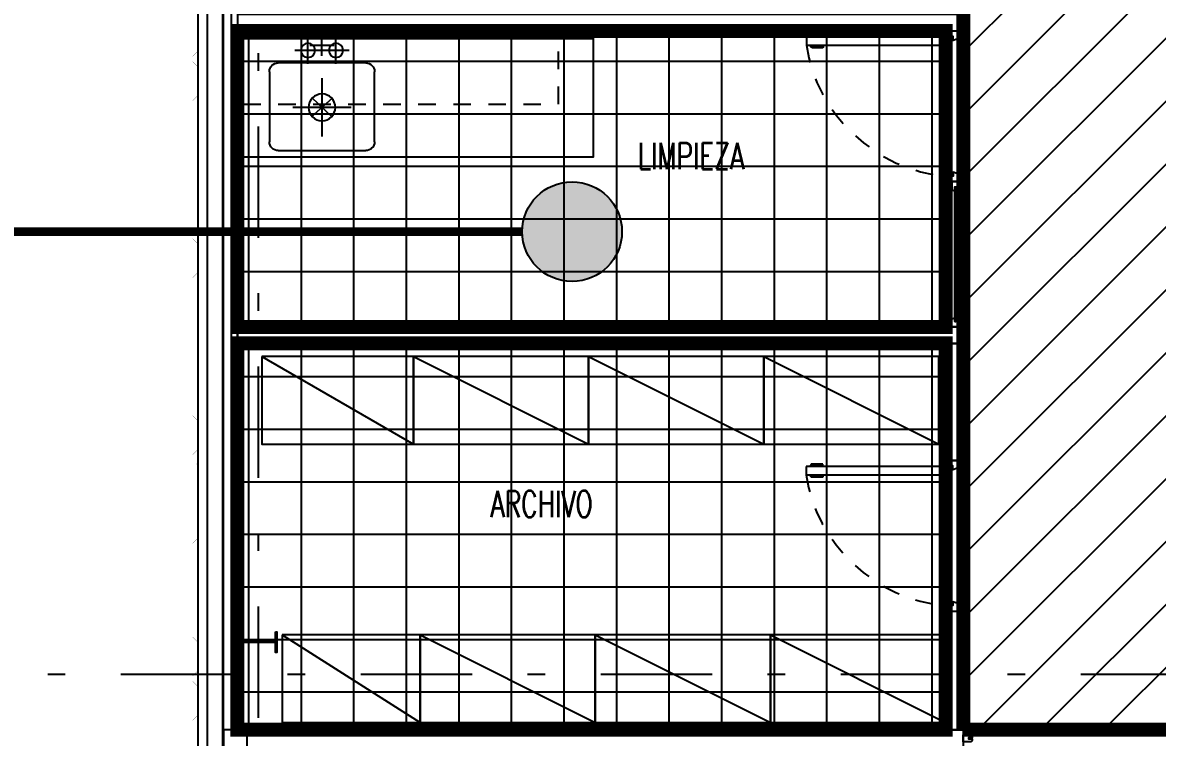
# Model space of a CAD drawing. Header units: millimetres. Extents: x -77 to 207, y -160 to 187.
# Drawn here: x -54.39 to -47.91, y 4.54 to 8.62 of the extents above; entities that cross this region are included whole.
import ezdxf
from ezdxf.enums import TextEntityAlignment as Align
from ezdxf.xclip import XClip

# ---------------------------------------------------------------- set-up
doc = ezdxf.new("R2010")
doc.units = ezdxf.units.MM
doc.header["$LTSCALE"] = 0.1
for name, pattern in [('X REF - ANELO INST bind$0$X REF - ANELO$0$DASHDOT2', [12.7, 6.35, -3.175, 0, -3.175]), ('X REF - ANELO INST bind$0$X REF - ANELO$0$DASHED', [0.75, 0.5, -0.25]), ('X REF - ANELO INST bind$0$X REF - ANELO$0$DASHED2', [0.375, 0.25, -0.125]), ('X REF - ANELO INST bind$0$X REF - ANELO$0$HIDDEN', [9.525, 6.35, -3.175])]:
    doc.linetypes.add(name, pattern=pattern)
for name, color, linetype in [('C01 Foil blanco', 30, 'Continuous'), ('C03 PRY comun+papel kraft', 192, 'Continuous'), ('X REF - ANELO INST bind$0$X REF - ANELO$0$A-CHAPA TRAPEZOIDAL', 8, 'Continuous'), ('X REF - ANELO INST bind$0$X REF - ANELO$0$A-LADRILLO HUECO 12', 7, 'Continuous'), ('X REF - ANELO INST bind$0$X REF - ANELO$0$A-TABIQUE PRY', 7, 'Continuous'), ('X REF - ANELO INST bind$0$X REF - ANELO$0$A-VISTAS', 8, 'Continuous'), ('X REF - ANELO INST bind$0$X REF - ANELO$0$C-ALUMINIO', 8, 'Continuous'), ('X REF - ANELO INST bind$0$X REF - ANELO$0$C-MADERA', 8, 'Continuous'), ('X REF - ANELO INST bind$0$X REF - ANELO$0$E-AC INOX', 8, 'Continuous'), ('X REF - ANELO INST bind$0$X REF - ANELO$0$E-GENERAL', 8, 'Continuous'), ('X REF - ANELO INST bind$0$X REF - ANELO$0$MET-COLUMNA METALICA', 7, 'Continuous'), ('X REF - ANELO INST bind$0$X REF - ANELO$0$MET-CORREAS DE CV', 7, 'Continuous'), ('X REF - ANELO INST bind$0$X REF - ANELO$0$MET-EJE CABRIADAS', 8, 'X REF - ANELO INST bind$0$X REF - ANELO$0$DASHDOT2'), ('X REF - ANELO INST bind$0$X REF - ANELO$0$MET-LANA VIDRIO', 8, 'Continuous'), ('X REF - ANELO INST bind$0$X REF - ANELO$0$R-NOMBRE LOCAL', 7, 'Continuous')]:
    doc.layers.add(name, color=color, linetype=linetype)
doc.styles.add('X REF - ANELO INST bind$0$X REF - ANELO$0$VAUX', font='romans.shx', dxfattribs={"width": 0.85})
doc.linetypes.add('X REF - ANELO INST bind$0$X REF - ANELO$0$REFERENCIAL CORTE TRANSVERSAL WM$0$BATTING', pattern='A,0.00254,-2.54,[134,ltypeshp.shx,S=2.54,R=0,X=-2.54,Y=0],-5.08,[134,ltypeshp.shx,S=2.54,R=180,X=2.54,Y=0],-2.54', length=10.16254)
pattern_1 = [(0, (0, 0), (0, 0.3), []), (90, (0, 0), (-0.3, 2e-17), [])]

# ---------------------------------------------------------------- blocks, each defined once
blk = doc.blocks.new('X REF - ANELO INST bind$0$X REF - ANELO$0$COL MET 20')
at = {"layer": 'X REF - ANELO INST bind$0$X REF - ANELO$0$MET-COLUMNA METALICA'}
blk.add_hatch(color=256, dxfattribs=at).paths.add_polyline_path([(-0.0971, -0.0036, -0.414214), (-0.0935, 0), (0.0935, 0, -0.414214), (0.0971, -0.0036), (0.0971, -0.0568), (0.1045, -0.0568), (0.1045, 0.0615), (0.0971, 0.0615), (0.0971, 0.0083, -0.414214), (0.0935, 0.0047), (-0.0935, 0.0047, -0.414214), (-0.0971, 0.0083), (-0.0971, 0.0615), (-0.1045, 0.0615), (-0.1045, -0.0568), (-0.0971, -0.0568)])
blk.add_lwpolyline([(-0.0971, -0.0568), (-0.1045, -0.0568), (-0.1045, 0.0615), (-0.0971, 0.0615), (-0.0971, 0.0083, 0.414214), (-0.0935, 0.0047), (0.0935, 0.0047, 0.414214), (0.0971, 0.0083), (0.0971, 0.0615), (0.1045, 0.0615), (0.1045, -0.0568), (0.0971, -0.0568), (0.0971, -0.0036, 0.414214), (0.0935, 0), (-0.0935, 0, 0.414214), (-0.0971, -0.0036)], format="xyb", close=True, dxfattribs=at)
blk = doc.blocks.new('X REF - ANELO INST bind$0$X REF - ANELO$0$N Local')
at = {"layer": 'X REF - ANELO INST bind$0$X REF - ANELO$0$R-NOMBRE LOCAL', "lineweight": 0, "style": 'X REF - ANELO INST bind$0$X REF - ANELO$0$VAUX', "width": 0.85}
for p in [(6337.5718, -934.4549), (6337.5718, -934.7149)]:
    blk.add_attdef('NOMBRE', text='', height=0.1823, dxfattribs=at).set_placement(p, align=Align.CENTER)
blk = doc.blocks.new('X REF - ANELO INST bind$0$X REF - ANELO$0$1-600x500')
at = {"layer": 'X REF - ANELO INST bind$0$X REF - ANELO$0$E-AC INOX'}
for p, q in [((0.37, -0.1443), (0.37, 0.0072)), ((0.45, -0.1), (0.45, 0.02)), ((0.53, -0.1443), (0.53, 0.0072)), ((0.38, -0.04), (0.52, -0.04)), ((0.2943, -0.0685), (0.4457, -0.0685)), ((0.4543, -0.0685), (0.6057, -0.0685)), ((0.15, -0.59), (0.15, -0.19)), ((0.2, -0.14), (0.7, -0.14)), ((0.75, -0.19), (0.75, -0.59)), ((0.4499, -0.2272), (0.4499, -0.5599)), ((0.2835, -0.3936), (0.6163, -0.3936)), ((0.7, -0.64), (0.2, -0.64))]:
    blk.add_line(p, q, dxfattribs=at)
at = {"layer": 'X REF - ANELO INST bind$0$X REF - ANELO$0$E-AC INOX', "const_width": 0.008}
for points in [[(0.3929, -0.3428), (0.5069, -0.4444)], [(0.5051, -0.3408), (0.3946, -0.4463)]]:
    blk.add_lwpolyline(points, dxfattribs=at)
at = {"layer": 'X REF - ANELO INST bind$0$X REF - ANELO$0$E-AC INOX'}
for centre, radius in [((0.37, -0.0685), 0.0407), ((0.53, -0.0685), 0.0407), ((0.4499, -0.3936), 0.0764)]:
    blk.add_circle(centre, radius, dxfattribs=at)
for centre, start, end in [((0.2, -0.19), 90, 180), ((0.7, -0.19), 0, 90), ((0.2, -0.59), 180, 270), ((0.7, -0.59), 270, 0)]:
    blk.add_arc(centre, 0.05, start, end, dxfattribs=at)
blk = doc.blocks.new('X REF - ANELO INST bind$0$X REF - ANELO$0$P MADERA 086')
at = {"layer": 'X REF - ANELO INST bind$0$X REF - ANELO$0$C-MADERA'}
for p, q in [((0.0203, 0.8657, 0.0208), (0.0204, 0.8672, 0.0208)), ((0.0203, 0.8064, 0.0208), (0.0203, 0.8657, 0.0208)), ((0.0204, 0.8672, 0.0208), (0.0208, 0.8687, 0.0208)), ((0.0208, 0.8687, 0.0208), (0.0215, 0.8701, 0.0208)), ((0.0215, 0.8701, 0.0208), (0.0224, 0.8714, 0.0208)), ((0.0224, 0.8714, 0.0208), (0.0235, 0.8725, 0.0208)), ((0.0235, 0.8725, 0.0208), (0.0247, 0.8734, 0.0208)), ((0.0247, 0.8734, 0.0208), (0.0261, 0.8741, 0.0208)), ((0.0261, 0.8741, 0.0208), (0.0277, 0.8745, 0.0208)), ((0.0277, 0.8605, 0.0208), (0.0276, 0.86, 0.0208)), ((0.0276, 0.86, 0.0208), (0.0276, 0.8596, 0.0208)), ((0.0276, 0.8596, 0.0208), (0.0276, 0.8064, 0.0208)), ((0.0277, 0.8745, 0.0208), (0.0292, 0.8746, 0.0208)), ((0.0279, 0.8609, 0.0208), (0.0277, 0.8605, 0.0208)), ((0.0282, 0.8613, 0.0208), (0.0279, 0.8609, 0.0208)), ((0.0285, 0.8616, 0.0208), (0.0282, 0.8613, 0.0208)), ((0.0289, 0.8619, 0.0208), (0.0285, 0.8616, 0.0208)), ((0.0293, 0.8621, 0.0208), (0.0289, 0.8619, 0.0208)), ((0.0292, 0.8746, 0.0208), (0.0319, 0.8746, 0.0208)), ((0.0298, 0.8622, 0.0208), (0.0293, 0.8621, 0.0208)), ((0.0302, 0.8623, 0.0208), (0.0298, 0.8622, 0.0208)), ((0.0319, 0.8623, 0.0208), (0.0302, 0.8623, 0.0208)), ((0.0319, 0.879, 0.0208), (0.0344, 0.879, 0.0208)), ((0.0344, 0.879, 0.0208), (0.0319, 0.879, 0.0208)), ((0.0319, 0.8746, 0.0208), (0.0319, 0.879, 0.0208)), ((0.0319, 0.8623, 0.0208), (0.0319, 0.8746, 0.0208)), ((0.0319, 0.856, 0.0208), (0.0319, 0.8623, 0.0208)), ((0.0344, 0.856, 0.0208), (0.0319, 0.856, 0.0208)), ((0.0344, 0.856, 0.0208), (0.0319, 0.856, 0.0208)), ((0.0344, 0.1032), (0.0344, 0.9, 0.0208)), ((0.0344, 0.9, 0.0208), (0.0815, 0.9, 0.0208)), ((0.0815, 0.9, 0.0208), (0.0815, 0.1032)), ((0.084, 0.879, 0.0208), (0.0815, 0.879, 0.0208)), ((0.0815, 0.879, 0.0208), (0.084, 0.879, 0.0208)), ((0.0815, 0.856, 0.0208), (0.084, 0.856, 0.0208)), ((0.0815, 0.856, 0.0208), (0.084, 0.856, 0.0208)), ((0.084, 0.8746, 0.0208), (0.084, 0.879, 0.0208)), ((0.084, 0.8623, 0.0208), (0.084, 0.8746, 0.0208)), ((0.0867, 0.8746, 0.0208), (0.084, 0.8746, 0.0208)), ((0.084, 0.8623, 0.0208), (0.0856, 0.8623, 0.0208)), ((0.084, 0.856, 0.0208), (0.084, 0.8623, 0.0208)), ((0.0856, 0.8623, 0.0208), (0.0861, 0.8622, 0.0208)), ((0.0861, 0.8622, 0.0208), (0.0865, 0.8621, 0.0208)), ((0.0865, 0.8621, 0.0208), (0.087, 0.8619, 0.0208)), ((0.0882, 0.8745, 0.0208), (0.0867, 0.8746, 0.0208)), ((0.087, 0.8619, 0.0208), (0.0874, 0.8616, 0.0208)), ((0.0874, 0.8616, 0.0208), (0.0877, 0.8613, 0.0208)), ((0.0877, 0.8613, 0.0208), (0.0879, 0.8609, 0.0208)), ((0.0879, 0.8609, 0.0208), (0.0881, 0.8605, 0.0208)), ((0.0881, 0.8605, 0.0208), (0.0883, 0.86, 0.0208)), ((0.0897, 0.8741, 0.0208), (0.0882, 0.8745, 0.0208)), ((0.0883, 0.86, 0.0208), (0.0883, 0.8596, 0.0208)), ((0.0883, 0.8596, 0.0208), (0.0883, 0.8064, 0.0208)), ((0.0912, 0.8734, 0.0208), (0.0897, 0.8741, 0.0208)), ((0.0924, 0.8725, 0.0208), (0.0912, 0.8734, 0.0208)), ((0.0935, 0.8714, 0.0208), (0.0924, 0.8725, 0.0208)), ((0.0944, 0.8701, 0.0208), (0.0935, 0.8714, 0.0208)), ((0.0951, 0.8687, 0.0208), (0.0944, 0.8701, 0.0208)), ((0.0955, 0.8672, 0.0208), (0.0951, 0.8687, 0.0208)), ((0.0956, 0.8657, 0.0208), (0.0955, 0.8672, 0.0208)), ((0.0956, 0.8064, 0.0208), (0.0956, 0.8657, 0.0208)), ((0.0205, 0.8057, 0.0208), (0.0203, 0.8064, 0.0208)), ((0.0209, 0.8051, 0.0208), (0.0205, 0.8057, 0.0208)), ((0.0213, 0.8046, 0.0208), (0.0209, 0.8051, 0.0208)), ((0.0219, 0.8042, 0.0208), (0.0213, 0.8046, 0.0208)), ((0.0226, 0.8039, 0.0208), (0.0219, 0.8042, 0.0208)), ((0.0232, 0.8037, 0.0208), (0.0226, 0.8039, 0.0208)), ((0.0239, 0.8036, 0.0208), (0.0232, 0.8037, 0.0208)), ((0.0246, 0.8037, 0.0208), (0.0239, 0.8036, 0.0208)), ((0.0253, 0.8039, 0.0208), (0.0246, 0.8037, 0.0208)), ((0.0259, 0.8042, 0.0208), (0.0253, 0.8039, 0.0208)), ((0.0265, 0.8046, 0.0208), (0.0259, 0.8042, 0.0208)), ((0.027, 0.8051, 0.0208), (0.0265, 0.8046, 0.0208)), ((0.0273, 0.8057, 0.0208), (0.027, 0.8051, 0.0208)), ((0.0276, 0.8064, 0.0208), (0.0273, 0.8057, 0.0208)), ((0.0883, 0.8064, 0.0208), (0.0885, 0.8057, 0.0208)), ((0.0885, 0.8057, 0.0208), (0.0889, 0.8051, 0.0208)), ((0.0889, 0.8051, 0.0208), (0.0894, 0.8046, 0.0208)), ((0.0894, 0.8046, 0.0208), (0.0899, 0.8042, 0.0208)), ((0.0899, 0.8042, 0.0208), (0.0906, 0.8039, 0.0208)), ((0.0906, 0.8039, 0.0208), (0.0912, 0.8037, 0.0208)), ((0.0912, 0.8037, 0.0208), (0.0919, 0.8036, 0.0208)), ((0.0919, 0.8036, 0.0208), (0.0926, 0.8037, 0.0208)), ((0.0926, 0.8037, 0.0208), (0.0933, 0.8039, 0.0208)), ((0.0933, 0.8039, 0.0208), (0.0939, 0.8042, 0.0208)), ((0.0939, 0.8042, 0.0208), (0.0945, 0.8046, 0.0208)), ((0.0945, 0.8046, 0.0208), (0.095, 0.8051, 0.0208)), ((0.095, 0.8051, 0.0208), (0.0953, 0.8057, 0.0208)), ((0.0953, 0.8057, 0.0208), (0.0956, 0.8064, 0.0208)), ((0.0815, 0.1032), (0.0344, 0.1032))]:
    blk.add_line(p, q, dxfattribs=at)
for points in [[(0.0312, 0.1), (0, 0.1), (0, 0), (0.0312, 0), (0.0537, 0.0612), (0.0312, 0.0612)], [(0.8286, 0.1), (0.8598, 0.1), (0.8598, 0), (0.8286, 0), (0.8061, 0.0612), (0.8286, 0.0612)]]:
    blk.add_lwpolyline(points, close=True, dxfattribs=at)
at = {"layer": 'X REF - ANELO INST bind$0$X REF - ANELO$0$C-MADERA', "color": 8, "linetype": 'X REF - ANELO INST bind$0$X REF - ANELO$0$DASHED2', "extrusion": (0, 0, -1)}
blk.add_ellipse((0.0846, 0.1525, 0.0096), major_axis=(-0.5415, 0.5897), ratio=0.868484, start_param=0.809199, end_param=2.30953, dxfattribs=at)
at = {"layer": 'X REF - ANELO INST bind$0$X REF - ANELO$0$C-MADERA', "extrusion": (0, 0, -1)}
blk.add_ellipse((0.0316, 0.1032), major_axis=(0.00195, 0.00195), ratio=1, start_param=1.570796326794897, end_param=7.853981633974483, dxfattribs=at)
blk = doc.blocks.new('X REF - ANELO INST bind$0$X REF - ANELO')
at = {"layer": 'X REF - ANELO INST bind$0$X REF - ANELO$0$A-CHAPA TRAPEZOIDAL'}
for points in [[(-53.3922, 7.1925, 0.0006, 0.0006, 0), (-53.3922, 7.2225, 0.0006, 0.0006, 0), (-53.3962, 7.2265, 0.0006, 0.0006, 0), (-53.3962, 7.2571, 0.0006, 0.0006, 0), (-53.3922, 7.2611, 0.0006, 0.0006, 0), (-53.3922, 7.2911, 0.0006, 0.0006, 0), (-53.3962, 7.2951, 0.0006, 0.0006, 0), (-53.3962, 7.3251, 0.0006, 0.0006, 0), (-53.3922, 7.3291, 0.0006, 0.0006, 0), (-53.3922, 7.3591, 0.0006, 0.0006, 0), (-53.4205, 7.3874, 0.0006, 0.0006, 0), (-53.4205, 7.4174, 0.0006, 0.0006, 0), (-53.3922, 7.4456, 0.0006, 0.0006, 0), (-53.3922, 7.4756, 0.0006, 0.0006, 0), (-53.3962, 7.4796, 0.0006, 0.0006, 0), (-53.3962, 7.5096, 0.0006, 0.0006, 0), (-53.3922, 7.5136, 0.0006, 0.0006, 0), (-53.3922, 7.5436, 0.0006, 0.0006, 0), (-53.3962, 7.5476, 0.0006, 0.0006, 0), (-53.3962, 7.5776, 0.0006, 0.0006, 0), (-53.3922, 7.5816, 0.0006, 0.0006, 0), (-53.3922, 7.6116, 0.0006, 0.0006, 0), (-53.4205, 7.6399, 0.0006, 0.0006, 0), (-53.4205, 7.6699, 0.0006, 0.0006, 0), (-53.3922, 7.6982, 0.0006, 0.0006, 0), (-53.3922, 7.7282, 0.0006, 0.0006, 0), (-53.3962, 7.7322, 0.0006, 0.0006, 0), (-53.3962, 7.7622, 0.0006, 0.0006, 0), (-53.3922, 7.7662, 0.0006, 0.0006, 0), (-53.3922, 7.7962, 0.0006, 0.0006, 0), (-53.3962, 7.8002, 0.0006, 0.0006, 0), (-53.3962, 7.8302, 0.0006, 0.0006, 0), (-53.3922, 7.8342, 0.0006, 0.0006, 0), (-53.3922, 7.8642, 0.0006, 0.0006, 0), (-53.4205, 7.8925, 0.0006, 0.0006, 0), (-53.4205, 7.9225, 0.0006, 0.0006, 0), (-53.3922, 7.9508, 0.0006, 0.0006, 0), (-53.3922, 7.9808, 0.0006, 0.0006, 0), (-53.3962, 7.9848, 0.0006, 0.0006, 0), (-53.3962, 8.0148, 0.0006, 0.0006, 0), (-53.3922, 8.0188, 0.0006, 0.0006, 0), (-53.3922, 8.0488, 0.0006, 0.0006, 0), (-53.3962, 8.0528, 0.0006, 0.0006, 0), (-53.3962, 8.0828, 0.0006, 0.0006, 0), (-53.3922, 8.0868, 0.0006, 0.0006, 0), (-53.3922, 8.1168, 0.0006, 0.0006, 0), (-53.4205, 8.1451, 0.0006, 0.0006, 0), (-53.4205, 8.1751, 0.0006, 0.0006, 0), (-53.3922, 8.2033, 0.0006, 0.0006, 0), (-53.3922, 8.2333, 0.0006, 0.0006, 0), (-53.3962, 8.2373, 0.0006, 0.0006, 0), (-53.3962, 8.2673, 0.0006, 0.0006, 0), (-53.3922, 8.2713, 0.0006, 0.0006, 0), (-53.3922, 8.3013, 0.0006, 0.0006, 0), (-53.3962, 8.3053, 0.0006, 0.0006, 0), (-53.3962, 8.3353, 0.0006, 0.0006, 0), (-53.3922, 8.3393, 0.0006, 0.0006, 0), (-53.3922, 8.3693, 0.0006, 0.0006, 0), (-53.4205, 8.3976, 0.0006, 0.0006, 0), (-53.4205, 8.4276, 0.0006, 0.0006, 0), (-53.3922, 8.4559, 0.0006, 0.0006, 0), (-53.3922, 8.4859, 0.0006, 0.0006, 0), (-53.3962, 8.4899, 0.0006, 0.0006, 0), (-53.3962, 8.5199, 0.0006, 0.0006, 0), (-53.3922, 8.5239, 0.0006, 0.0006, 0), (-53.3922, 8.5539, 0.0006, 0.0006, 0), (-53.3962, 8.5579, 0.0006, 0.0006, 0), (-53.3962, 8.5879, 0.0006, 0.0006, 0), (-53.3922, 8.5919, 0.0006, 0.0006, 0), (-53.3922, 8.6219, 0.0006, 0.0006, 0)], [(-53.3922, 5.6771, 0.0006, 0.0006, 0), (-53.3922, 5.7071, 0.0006, 0.0006, 0), (-53.3962, 5.7111, 0.0006, 0.0006, 0), (-53.3962, 5.7417, 0.0006, 0.0006, 0), (-53.3922, 5.7457, 0.0006, 0.0006, 0), (-53.3922, 5.7757, 0.0006, 0.0006, 0), (-53.3962, 5.7797, 0.0006, 0.0006, 0), (-53.3962, 5.8097, 0.0006, 0.0006, 0), (-53.3922, 5.8137, 0.0006, 0.0006, 0), (-53.3922, 5.8437, 0.0006, 0.0006, 0), (-53.4205, 5.8719, 0.0006, 0.0006, 0), (-53.4205, 5.9019, 0.0006, 0.0006, 0), (-53.3922, 5.9302, 0.0006, 0.0006, 0), (-53.3922, 5.9602, 0.0006, 0.0006, 0), (-53.3962, 5.9642, 0.0006, 0.0006, 0), (-53.3962, 5.9942, 0.0006, 0.0006, 0), (-53.3922, 5.9982, 0.0006, 0.0006, 0), (-53.3922, 6.0282, 0.0006, 0.0006, 0), (-53.3962, 6.0322, 0.0006, 0.0006, 0), (-53.3962, 6.0622, 0.0006, 0.0006, 0), (-53.3922, 6.0662, 0.0006, 0.0006, 0), (-53.3922, 6.0962, 0.0006, 0.0006, 0), (-53.4205, 6.1245, 0.0006, 0.0006, 0), (-53.4205, 6.1545, 0.0006, 0.0006, 0), (-53.3922, 6.1828, 0.0006, 0.0006, 0), (-53.3922, 6.2128, 0.0006, 0.0006, 0), (-53.3962, 6.2168, 0.0006, 0.0006, 0), (-53.3962, 6.2468, 0.0006, 0.0006, 0), (-53.3922, 6.2508, 0.0006, 0.0006, 0), (-53.3922, 6.2808, 0.0006, 0.0006, 0), (-53.3962, 6.2848, 0.0006, 0.0006, 0), (-53.3962, 6.3148, 0.0006, 0.0006, 0), (-53.3922, 6.3188, 0.0006, 0.0006, 0), (-53.3922, 6.3488, 0.0006, 0.0006, 0), (-53.4205, 6.3771, 0.0006, 0.0006, 0), (-53.4205, 6.4071, 0.0006, 0.0006, 0), (-53.3922, 6.4354, 0.0006, 0.0006, 0), (-53.3922, 6.4654, 0.0006, 0.0006, 0), (-53.3962, 6.4694, 0.0006, 0.0006, 0), (-53.3962, 6.4994, 0.0006, 0.0006, 0), (-53.3922, 6.5034, 0.0006, 0.0006, 0), (-53.3922, 6.5334, 0.0006, 0.0006, 0), (-53.3962, 6.5374, 0.0006, 0.0006, 0), (-53.3962, 6.5674, 0.0006, 0.0006, 0), (-53.3922, 6.5714, 0.0006, 0.0006, 0), (-53.3922, 6.6014, 0.0006, 0.0006, 0), (-53.4205, 6.6296, 0.0006, 0.0006, 0), (-53.4205, 6.6596, 0.0006, 0.0006, 0), (-53.3922, 6.6879, 0.0006, 0.0006, 0), (-53.3922, 6.7179, 0.0006, 0.0006, 0), (-53.3962, 6.7219, 0.0006, 0.0006, 0), (-53.3962, 6.7519, 0.0006, 0.0006, 0), (-53.3922, 6.7559, 0.0006, 0.0006, 0), (-53.3922, 6.7859, 0.0006, 0.0006, 0), (-53.3962, 6.7899, 0.0006, 0.0006, 0), (-53.3962, 6.8199, 0.0006, 0.0006, 0), (-53.3922, 6.8239, 0.0006, 0.0006, 0), (-53.3922, 6.8539, 0.0006, 0.0006, 0), (-53.4205, 6.8822, 0.0006, 0.0006, 0), (-53.4205, 6.9122, 0.0006, 0.0006, 0), (-53.3922, 6.9405, 0.0006, 0.0006, 0), (-53.3922, 6.9705, 0.0006, 0.0006, 0), (-53.3962, 6.9745, 0.0006, 0.0006, 0), (-53.3962, 7.0045, 0.0006, 0.0006, 0), (-53.3922, 7.0085, 0.0006, 0.0006, 0), (-53.3922, 7.0385, 0.0006, 0.0006, 0), (-53.3962, 7.0425, 0.0006, 0.0006, 0), (-53.3962, 7.0725, 0.0006, 0.0006, 0), (-53.3922, 7.0765, 0.0006, 0.0006, 0), (-53.3922, 7.1065, 0.0006, 0.0006, 0), (-53.4205, 7.1348, 0.0006, 0.0006, 0), (-53.4205, 7.1648, 0.0006, 0.0006, 0), (-53.3922, 7.1931, 0, 0, 0)], [(-53.3962, 4.5162, 0.0006, 0.0006, 0), (-53.3962, 4.5462, 0.0006, 0.0006, 0), (-53.3922, 4.5502, 0.0006, 0.0006, 0), (-53.3922, 4.5802, 0.0006, 0.0006, 0), (-53.4205, 4.6085, 0.0006, 0.0006, 0), (-53.4205, 4.6385, 0.0006, 0.0006, 0), (-53.3922, 4.6668, 0.0006, 0.0006, 0), (-53.3922, 4.6968, 0.0006, 0.0006, 0), (-53.3962, 4.7008, 0.0006, 0.0006, 0), (-53.3962, 4.7308, 0.0006, 0.0006, 0), (-53.3922, 4.7348, 0.0006, 0.0006, 0), (-53.3922, 4.7648, 0.0006, 0.0006, 0), (-53.3962, 4.7688, 0.0006, 0.0006, 0), (-53.3962, 4.7988, 0.0006, 0.0006, 0), (-53.3922, 4.8028, 0.0006, 0.0006, 0), (-53.3922, 4.8328, 0.0006, 0.0006, 0), (-53.4205, 4.8611, 0.0006, 0.0006, 0), (-53.4205, 4.8911, 0.0006, 0.0006, 0), (-53.3922, 4.9194, 0.0006, 0.0006, 0), (-53.3922, 4.9494, 0.0006, 0.0006, 0), (-53.3962, 4.9534, 0.0006, 0.0006, 0), (-53.3962, 4.9834, 0.0006, 0.0006, 0), (-53.3922, 4.9874, 0.0006, 0.0006, 0), (-53.3922, 5.0174, 0.0006, 0.0006, 0), (-53.3962, 5.0214, 0.0006, 0.0006, 0), (-53.3962, 5.0514, 0.0006, 0.0006, 0), (-53.3922, 5.0554, 0.0006, 0.0006, 0), (-53.3922, 5.0854, 0.0006, 0.0006, 0), (-53.4205, 5.1137, 0.0006, 0.0006, 0), (-53.4205, 5.1437, 0.0006, 0.0006, 0), (-53.3922, 5.172, 0.0006, 0.0006, 0), (-53.3922, 5.202, 0.0006, 0.0006, 0), (-53.3962, 5.206, 0.0006, 0.0006, 0), (-53.3962, 5.236, 0.0006, 0.0006, 0), (-53.3922, 5.24, 0.0006, 0.0006, 0), (-53.3922, 5.27, 0.0006, 0.0006, 0), (-53.3962, 5.274, 0.0006, 0.0006, 0), (-53.3962, 5.304, 0.0006, 0.0006, 0), (-53.3922, 5.308, 0.0006, 0.0006, 0), (-53.3922, 5.338, 0.0006, 0.0006, 0), (-53.4205, 5.3662, 0.0006, 0.0006, 0), (-53.4205, 5.3962, 0.0006, 0.0006, 0), (-53.3922, 5.4245, 0.0006, 0.0006, 0), (-53.3922, 5.4545, 0.0006, 0.0006, 0), (-53.3962, 5.4585, 0.0006, 0.0006, 0), (-53.3962, 5.4885, 0.0006, 0.0006, 0), (-53.3922, 5.4925, 0.0006, 0.0006, 0), (-53.3922, 5.5225, 0.0006, 0.0006, 0), (-53.3962, 5.5265, 0.0006, 0.0006, 0), (-53.3962, 5.5565, 0.0006, 0.0006, 0), (-53.3922, 5.5605, 0.0006, 0.0006, 0), (-53.3922, 5.5905, 0.0006, 0.0006, 0), (-53.4205, 5.6188, 0.0006, 0.0006, 0), (-53.4205, 5.6488, 0.0006, 0.0006, 0), (-53.3922, 5.6771, 0, 0, 0)]]:
    blk.add_lwpolyline(points, format="xyseb", dxfattribs=at)
at = {"layer": 'X REF - ANELO INST bind$0$X REF - ANELO$0$A-LADRILLO HUECO 12'}
blk.add_lwpolyline([(-50.8172, -0.1074), (-53.11, -0.1074), (-53.11, 4.5849), (-53.245, 4.5849), (-53.245, -0.2424), (-50.8172, -0.2424)], dxfattribs=at)
at = {"layer": 'X REF - ANELO INST bind$0$X REF - ANELO$0$A-TABIQUE PRY', "ltscale": 5}
blk.add_lwpolyline([(-53.165, 14.5609), (-53.165, 4.5849), (-53.245, 4.5849), (-53.245, 14.5609)], dxfattribs=at)
for points in [[(-49.0214, 8.573), (-49.0214, 8.6669), (-53.165, 8.6669), (-53.165, 8.573)], [(-53.165, 6.8834), (-49.0214, 6.8834), (-49.0214, 6.7894), (-53.165, 6.7894)], [(-53.11, 4.5849), (-49.0214, 4.5849), (-49.0214, 4.4849), (-53.11, 4.4849)]]:
    blk.add_lwpolyline(points, close=True, dxfattribs=at)
at = {"layer": 'X REF - ANELO INST bind$0$X REF - ANELO$0$A-TABIQUE PRY'}
for points in [[(-49.0214, 6.1214), (-49.1164, 6.1214), (-49.1164, 6.7894), (-49.0214, 6.7894)], [(-49.0214, 4.5848), (-49.1164, 4.5849), (-49.1164, 5.2616), (-49.0214, 5.2617)]]:
    blk.add_lwpolyline(points, close=True, dxfattribs=at)
at = {"layer": 'X REF - ANELO INST bind$0$X REF - ANELO$0$A-VISTAS'}
blk.add_line((-53.1984, 4.5849), (-53.1984, 10.127), dxfattribs=at)
at = {"layer": 'X REF - ANELO INST bind$0$X REF - ANELO$0$C-ALUMINIO', "color": 8}
for p, q in [((-49.1164, 6.8834), (-49.1164, 7.713)), ((-49.0214, 6.8834), (-49.0214, 7.713)), ((-49.0872, 6.9212), (-49.0872, 7.6751)), ((-49.0472, 6.9229), (-49.0472, 7.6735)), ((-49.0256, 4.5848), (-47.5256, 4.5849)), ((-48.9878, 4.5548), (-47.5635, 4.5549))]:
    blk.add_line(p, q, dxfattribs=at)
at = {"layer": 'X REF - ANELO INST bind$0$X REF - ANELO$0$C-ALUMINIO'}
for points in [[(-49.0872, 7.713), (-49.0872, 7.6751, 0.398972), (-49.0757, 7.663), (-49.0702, 7.663), (-49.0702, 7.6827), (-49.0642, 7.6827), (-49.0642, 7.663), (-49.0576, 7.663, 0.418366), (-49.0472, 7.6735), (-49.0472, 7.713), (-49.0872, 7.713)], [(-49.0872, 6.8834), (-49.0872, 6.9212, -0.398972), (-49.0757, 6.9334), (-49.0702, 6.9334), (-49.0702, 6.9137), (-49.0642, 6.9137), (-49.0642, 6.9334), (-49.0576, 6.9334, -0.418366), (-49.0472, 6.9229), (-49.0472, 6.8834), (-49.0872, 6.8834)], [(-49.0214, 4.5548), (-48.9836, 4.5548, -0.398972), (-48.9714, 4.5433), (-48.9714, 4.5378), (-48.9911, 4.5378), (-48.9911, 4.5318), (-48.9714, 4.5318), (-48.9714, 4.5252, -0.418366), (-48.9819, 4.5148), (-49.0214, 4.5148), (-49.0214, 4.5548)]]:
    blk.add_lwpolyline(points, format="xyb", dxfattribs=at)
blk.add_lwpolyline([(-49.0642, 7.663), (-49.0642, 6.9137), (-49.0702, 6.9137), (-49.0702, 7.663)], dxfattribs=at)
at = {"layer": 'X REF - ANELO INST bind$0$X REF - ANELO$0$E-AC INOX', "linetype": 'X REF - ANELO INST bind$0$X REF - ANELO$0$DASHED'}
blk.add_lwpolyline([(-53.1323, 8.5553), (-53.1323, 8.1553), (-51.3323, 8.1553), (-51.3323, 8.5553)], close=True, dxfattribs=at)
at = {"layer": 'X REF - ANELO INST bind$0$X REF - ANELO$0$E-AC INOX'}
for points in [[(-53.1323, 7.8553), (-51.1323, 7.8553), (-51.1323, 8.5553), (-53.1323, 8.5553)], [(-53.1323, 8.5303), (-51.1323, 8.5303), (-51.1323, 8.5553), (-53.1323, 8.5553)]]:
    blk.add_lwpolyline(points, close=True, dxfattribs=at)
at = {"layer": 'X REF - ANELO INST bind$0$X REF - ANELO$0$E-AC INOX', "linetype": 'X REF - ANELO INST bind$0$X REF - ANELO$0$DASHED'}
blk.add_lwpolyline([(-53.1323, 8.5353), (-51.3323, 8.5353)], dxfattribs=at)
at = {"layer": 'X REF - ANELO INST bind$0$X REF - ANELO$0$E-GENERAL'}
for p, q in [((-53.0256, 6.7153), (-52.1602, 6.2153)), ((-52.1602, 6.7153), (-51.1602, 6.2153)), ((-51.1602, 6.7153), (-50.1602, 6.2153)), ((-50.1602, 6.7153), (-49.1602, 6.2153)), ((-52.9096, 5.1266), (-52.1227, 4.6266)), ((-52.1227, 5.1266), (-51.1227, 4.6266)), ((-51.1227, 5.1266), (-50.1227, 4.6266)), ((-50.1227, 5.1266), (-49.1227, 4.6266))]:
    blk.add_line(p, q, dxfattribs=at)
for points in [[(-53.0256, 6.7153), (-53.0256, 6.2153), (-52.1602, 6.2153), (-52.1602, 6.7153)], [(-52.1602, 6.7153), (-52.1602, 6.2153), (-51.1602, 6.2153), (-51.1602, 6.7153)], [(-51.1602, 6.7153), (-51.1602, 6.2153), (-50.1602, 6.2153), (-50.1602, 6.7153)], [(-50.1602, 6.7153), (-50.1602, 6.2153), (-49.1602, 6.2153), (-49.1602, 6.7153)], [(-52.9096, 5.1266), (-52.9096, 4.6266), (-52.1227, 4.6266), (-52.1227, 5.1266)], [(-52.1227, 5.1266), (-52.1227, 4.6266), (-51.1227, 4.6266), (-51.1227, 5.1266)], [(-51.1227, 5.1266), (-51.1227, 4.6266), (-50.1227, 4.6266), (-50.1227, 5.1266)], [(-50.1227, 5.1266), (-50.1227, 4.6266), (-49.1227, 4.6266), (-49.1227, 5.1266)]]:
    blk.add_lwpolyline(points, close=True, dxfattribs=at)
at = {"layer": 'X REF - ANELO INST bind$0$X REF - ANELO$0$MET-CORREAS DE CV'}
for p, q in [((-53.3884, -0.3851), (-53.3884, 10.127)), ((-53.2484, -0.2433), (-53.2484, 10.127))]:
    blk.add_line(p, q, dxfattribs=at)
at = {"layer": 'X REF - ANELO INST bind$0$X REF - ANELO$0$MET-EJE CABRIADAS'}
for p, q in [((-53.0439, -0.8271, -0.0011), (-53.0439, 42.1137, -0.0011)), ((-53.0439, -0.8271, -0.0011), (-53.0439, 42.1137, -0.0011)), ((1.6043, 4.8999), (-54.2799, 4.8999))]:
    blk.add_line(p, q, dxfattribs=at)
at = {"layer": 'X REF - ANELO INST bind$0$X REF - ANELO$0$MET-LANA VIDRIO', "linetype": 'X REF - ANELO INST bind$0$X REF - ANELO$0$REFERENCIAL CORTE TRANSVERSAL WM$0$BATTING', "ltscale": 0.025}
blk.add_lwpolyline([(-53.3384, 14.1989), (-53.3384, -0.3377)], dxfattribs=at)
ref = blk.add_blockref('X REF - ANELO INST bind$0$X REF - ANELO$0$N Local', (5019.4816, 755.5553, -0.0174), dxfattribs=dict(xscale=-0.7999999999999545, yscale=0.8000000000000114, zscale=0.8))
ref.add_attrib('NOMBRE', 'LIMPIEZA', dxfattribs={"layer": 'X REF - ANELO INST bind$0$X REF - ANELO$0$R-NOMBRE LOCAL', "lineweight": 0, "height": 0.15, "style": 'X REF - ANELO INST bind$0$X REF - ANELO$0$VAUX', "width": 0.7}).set_placement((-50.5758, 7.7834, -0.0174), align=Align.CENTER)
ref = blk.add_blockref('X REF - ANELO INST bind$0$X REF - ANELO$0$N Local', (5018.6286, 753.5702, -0.0196), dxfattribs=dict(xscale=-0.7999999999999545, yscale=0.8000000000000114, zscale=0.8))
ref.add_attrib('NOMBRE', 'ARCHIVO', dxfattribs={"layer": 'X REF - ANELO INST bind$0$X REF - ANELO$0$R-NOMBRE LOCAL', "lineweight": 0, "height": 0.15, "style": 'X REF - ANELO INST bind$0$X REF - ANELO$0$VAUX', "width": 0.7}).set_placement((-51.4288, 5.7983, -0.0196), align=Align.CENTER)
at = {"layer": 'X REF - ANELO INST bind$0$X REF - ANELO$0$C-MADERA', "xscale": -1, "rotation": 90}
for p in [(-49.0172, 8.5728), (-49.0189, 6.1214)]:
    blk.add_blockref('X REF - ANELO INST bind$0$X REF - ANELO$0$P MADERA 086', p, dxfattribs=at)
at = {"layer": 'X REF - ANELO INST bind$0$X REF - ANELO$0$E-AC INOX', "linetype": 'X REF - ANELO INST bind$0$X REF - ANELO$0$HIDDEN', "xscale": -1}
blk.add_blockref('X REF - ANELO INST bind$0$X REF - ANELO$0$1-600x500', (-52.2323, 8.5303, 0.0153), dxfattribs=at)
at = {"layer": 'X REF - ANELO INST bind$0$X REF - ANELO$0$MET-COLUMNA METALICA', "rotation": 180}
blk.add_blockref('X REF - ANELO INST bind$0$X REF - ANELO$0$COL MET 20', (-53.0439, 5.0874, -0.0011), dxfattribs=at)
blk = doc.blocks.new('X REF - ANELO INST bind')
ref = blk.add_blockref('X REF - ANELO INST bind$0$X REF - ANELO', (0, 0))
XClip(ref).set_block_clipping_path([(-76.9680737415, -24.7711317477), (92.9860355418, 61.1669630168)])

msp = doc.modelspace()

# ---------------------------------------------------------------- hatches: boundary and pattern name
at = {"layer": 'C01 Foil blanco'}
h = msp.add_hatch(dxfattribs=at)
h.set_pattern_fill('ANSI31', color=256, scale=0.08, style=0)
edge = h.paths.add_edge_path()
edge.add_line((-49.0214, 4.5849), (-49.0214, 14.5609))
edge.add_line((-49.0214, 14.5609), (-53.1984, 14.5609))
edge.add_line((-53.1984, 14.5609), (-53.1984, 16.7143))
edge.add_line((-53.1984, 16.7143), (-49.0215, 16.7143))
edge.add_line((-49.0215, 16.7143), (-49.0215, 37.3805))
edge.add_line((-49.0215, 37.3805), (-26.4226, 37.3805))
edge.add_line((-26.4226, 37.3805), (-26.4226, 33.4266))
edge.add_line((-26.4226, 33.4266), (-29.1206, 33.4266))
edge.add_line((-29.1206, 33.4266), (-29.1206, 29.2452))
edge.add_line((-29.1206, 29.2452), (-42.6771, 29.2452))
edge.add_line((-42.6771, 29.2452), (-42.6764, 4.5849))
edge.add_line((-42.6764, 4.5849), (-49.0214, 4.585))
at = {"layer": 'C03 PRY comun+papel kraft'}
h = msp.add_hatch(dxfattribs=at)
h.set_pattern_fill('_USER', color=256, scale=0.3, double=1, pattern_type=0)
h.set_pattern_definition(pattern_1)
h.paths.add_polyline_path([(-53.165, 6.8834), (-49.1214, 6.8834), (-49.1214, 8.573), (-53.165, 8.573)])
h = msp.add_hatch(color=256, dxfattribs=at)
edge = h.paths.add_edge_path()
edge.add_arc((-51.2545, 7.4273), 0.2848, 0, 360)
h = msp.add_hatch(dxfattribs=at)
h.set_pattern_fill('_USER', color=256, scale=0.3, double=1, pattern_type=0)
h.set_pattern_definition(pattern_1)
h.paths.add_polyline_path([(-53.165, 6.7894), (-49.1214, 6.7894), (-49.1214, 4.5849), (-53.165, 4.5849)])

# ---------------------------------------------------------------- linework, layer by layer
at = {"layer": 'C01 Foil blanco', "const_width": 0.08, "elevation": -0.0366}
msp.add_lwpolyline([(-49.0214, 4.5849), (-49.0214, 14.5609), (-53.1984, 14.5609), (-53.1984, 16.7143), (-49.0215, 16.7143), (-49.0215, 37.3805), (-26.4226, 37.3805), (-26.4226, 33.4266), (-29.1206, 33.4266), (-29.1206, 29.2452), (-29.1206, 29.2452), (-42.6771, 29.2452), (-42.6764, 4.5849), (-49.0214, 4.585)], dxfattribs=at)
at = {"layer": 'C03 PRY comun+papel kraft'}
for points, const_width, elevation in [([(-53.165, 6.8834), (-49.1214, 6.8834), (-49.1214, 8.573), (-53.165, 8.573), (-53.165, 6.8834)], 0.08, -0.0189), ([(-51.5393, 7.4273), (-61.4249, 7.4273), (-61.4249, 6.9551)], 0.05, 0.0004), ([(-53.165, 6.7894), (-49.1214, 6.7894), (-49.1214, 4.5849), (-53.165, 4.5849), (-53.165, 6.7894)], 0.08, -0.0189)]:
    msp.add_lwpolyline(points, dxfattribs=dict(at, const_width=const_width, elevation=elevation))
msp.add_circle((-51.2545, 7.4273, 0.0004), 0.2848, dxfattribs=at)

# ---------------------------------------------------------------- block references
msp.add_blockref('X REF - ANELO INST bind', (0, 0))

doc.saveas('drawing.dxf')
